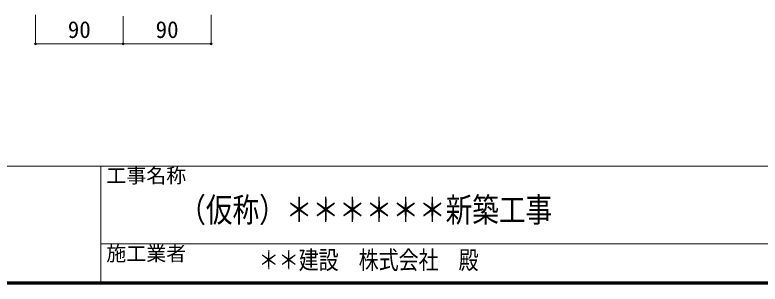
# Model space of a CAD drawing. Units: millimetres at full size. Extents: x -3501 to 3497, y -1129 to 1133.
# Drawn here: x -1544 to -780, y -1129 to -853 of the extents above; entities that cross this region are included whole.
import ezdxf
from ezdxf.enums import TextEntityAlignment as Align

# ---------------------------------------------------------------- set-up
doc = ezdxf.new("R2010")
doc.units = ezdxf.units.MM
doc.header["$LTSCALE"] = 4
doc.header["$PDMODE"] = 32
doc.header["$PDSIZE"] = 2
for name, color, linetype, lineweight in [('0-0_0', 7, 'Continuous', 18), ('0-1_1手摺寸法', 3, 'Continuous', 18), ('0-F_WAKU', 7, 'Continuous', 18)]:
    doc.layers.add(name, color=color, linetype=linetype, lineweight=lineweight)
doc.layers.add('0-D_MOJI', color=6, linetype='Continuous')
doc.styles.add('ＭＳ ゴシック', font='')
doc.styles.get('ＭＳ ゴシック').set_extended_font_data('MS Gothic')

msp = doc.modelspace()

# ---------------------------------------------------------------- linework, layer by layer
at = {"layer": '0-1_1手摺寸法'}
for p, q in [((-1522.943, -852.93), (-1522.943, -882.639)), ((-1432.943, -854.122), (-1432.943, -882.639)), ((-1432.943, -854.122), (-1432.943, -882.639)), ((-1342.943, -852.93), (-1342.943, -882.639)), ((-1432.943, -882.639), (-1522.943, -882.639)), ((-1518.343, -882.639), (-1437.543, -882.639)), ((-1342.943, -882.639), (-1432.943, -882.639)), ((-1428.343, -882.639), (-1347.543, -882.639))]:
    msp.add_line(p, q, dxfattribs=at)
for p in [(-1522.943, -882.639), (-1432.943, -882.639), (-1342.943, -882.639)]:
    msp.add_point(p, dxfattribs=at)
at = {"layer": '0-F_WAKU'}
for p, q in [((-3499.804, -1008), (-299.804, -1008)), ((-1455.804, -1008), (-1455.804, -1128)), ((-1455.804, -1088), (-447.804, -1088)), ((-3501.004, -1129.2), (-298.604, -1129.2)), ((-3500.404, -1128.6), (-299.204, -1128.6)), ((-3499.804, -1128), (-299.804, -1128)), ((-3499.204, -1127.4), (-300.404, -1127.4)), ((-3498.604, -1126.8), (-301.004, -1126.8))]:
    msp.add_line(p, q, dxfattribs=at)

# ---------------------------------------------------------------- texts
at = {"layer": '0-0_0', "style": 'ＭＳ ゴシック', "width": 0.8}
for s, height, p in [('（仮称）＊＊＊＊＊＊新築工事', 25.02, (-1375.56, -1073.027)), ('＊＊建設\u3000株式会社\u3000殿', 18.77, (-1294.076, -1119.481))]:
    msp.add_text(s, height=height, dxfattribs=at).set_placement(p, align=Align.BOTTOM_LEFT)
at = {"layer": '0-1_1手摺寸法', "style": 'ＭＳ ゴシック'}
for p in [(-1489.719, -881.82), (-1399.719, -881.82)]:
    msp.add_text('90', height=17.27, dxfattribs=at).set_placement(p, align=Align.BOTTOM_LEFT)
at = {"layer": '0-D_MOJI', "style": 'ＭＳ ゴシック'}
for s, p in [('工事名称', (-1450.297, -1029.842)), ('施工業者', (-1450.297, -1109.842))]:
    msp.add_text(s, height=15.01, dxfattribs=at).set_placement(p, align=Align.BOTTOM_LEFT)

doc.saveas('drawing.dxf')
